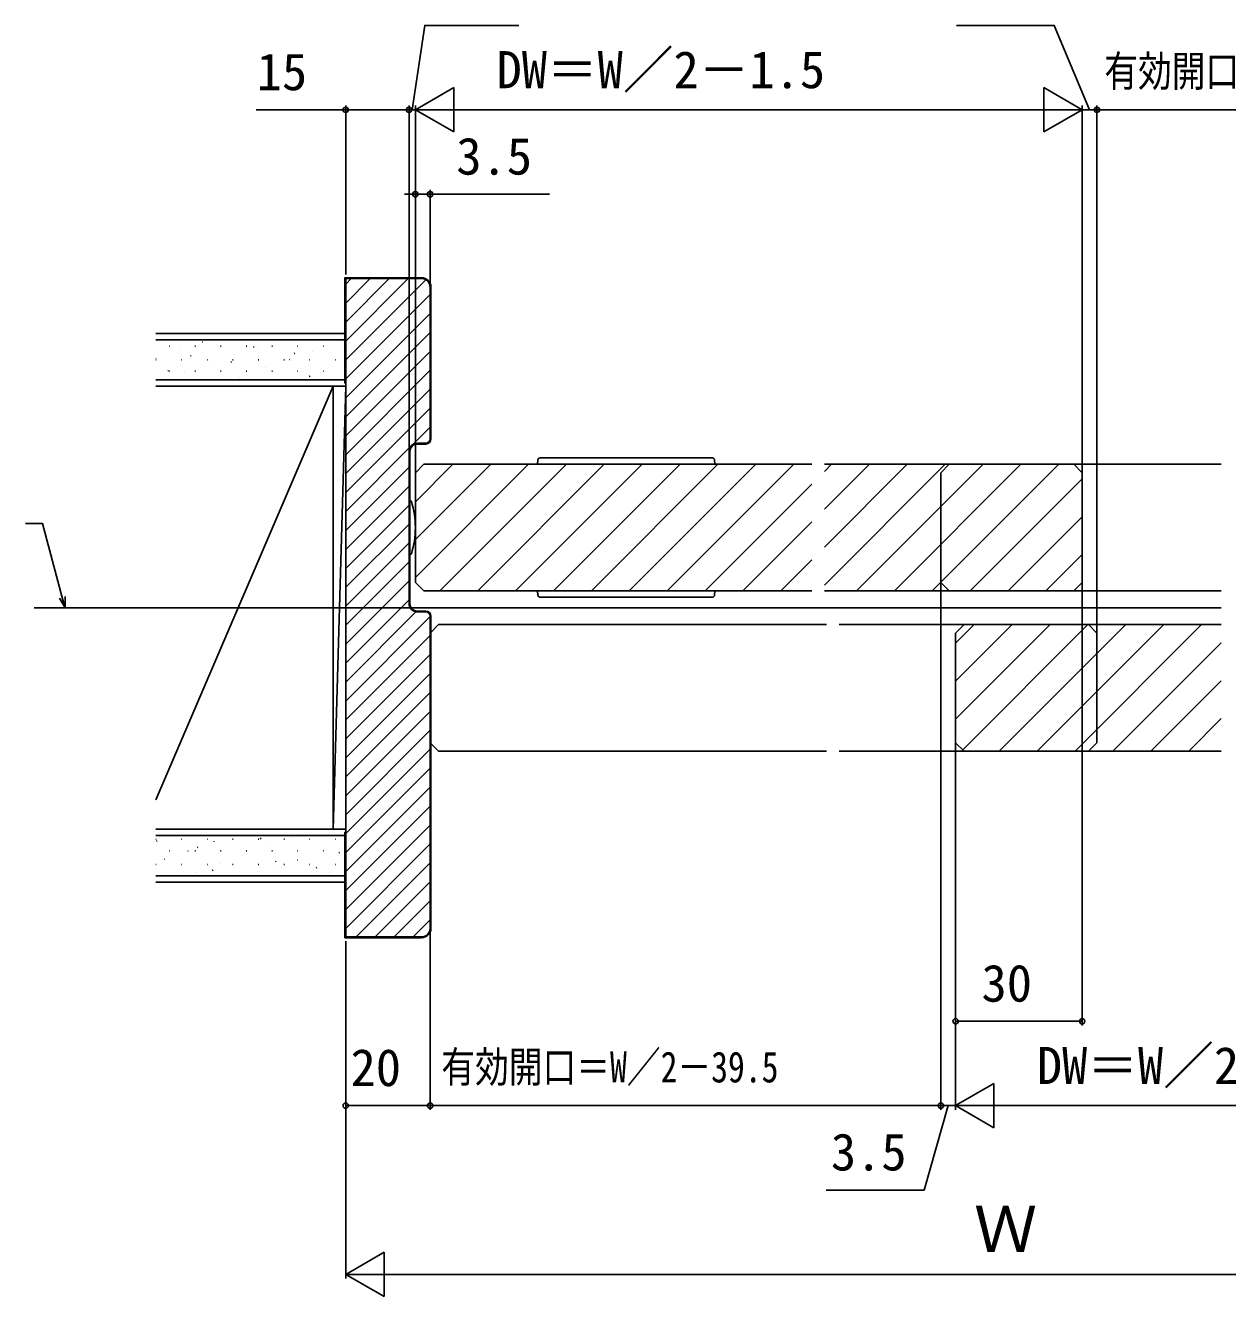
# Model space of a CAD drawing. Units: millimetres, scale not verified. Extents: x -525 to 525, y -783 to 779.
# Drawn here: x -55.8 to 229.2, y 155.8 to 457 of the extents above; entities that cross this region are included whole.
import ezdxf
from ezdxf.enums import TextEntityAlignment as Align

# ---------------------------------------------------------------- set-up
doc = ezdxf.new("R2010")
doc.units = ezdxf.units.MM
doc.header["$LTSCALE"] = 4
for name, color, linetype in [('0-5_YKK_12', 2, 'Continuous'), ('0-6_YKK_13', 4, 'Continuous'), ('0-8_YKK_D', 6, 'Continuous'), ('0-A_YSS_K', 3, 'Continuous'), ('0-B_YSS_KE', 3, 'Continuous')]:
    doc.layers.add(name, color=color, linetype=linetype)
doc.styles.add('ＭＳ ゴシック', font='')
doc.styles.get('ＭＳ ゴシック').set_extended_font_data('MS Gothic')

msp = doc.modelspace()

# ---------------------------------------------------------------- linework, layer by layer
at = {"layer": '0-5_YKK_12'}
for p, q in [((36.643, 351.031), (38.643, 353.031)), ((36.643, 344.148), (45.526, 353.031)), ((36.643, 335.167), (54.507, 353.031)), ((36.643, 326.187), (63.487, 353.031)), ((38.643, 353.031), (130.643, 353.031)), ((42.467, 323.031), (72.467, 353.031)), ((51.447, 323.031), (81.447, 353.031)), ((60.428, 323.031), (90.428, 353.031)), ((69.408, 323.031), (99.408, 353.031)), ((78.388, 323.031), (108.388, 353.031)), ((87.368, 323.031), (117.368, 353.031)), ((96.349, 323.031), (126.349, 353.031)), ((133.643, 353.031), (192.743, 353.031)), ((133.643, 351.345), (135.329, 353.031)), ((133.643, 342.365), (144.309, 353.031)), ((133.643, 333.385), (153.289, 353.031)), ((133.643, 324.404), (162.27, 353.031)), ((141.25, 323.031), (171.25, 353.031)), ((150.23, 323.031), (180.23, 353.031)), ((159.21, 323.031), (189.21, 353.031)), ((161.243, 351.031), (163.243, 353.031)), ((163.243, 353.031), (227.72, 353.031)), ((192.743, 353.031), (194.743, 351.031)), ((36.643, 351.031), (36.643, 325.031)), ((161.243, 351.031), (161.243, 325.031)), ((168.191, 323.031), (194.743, 349.583)), ((194.743, 351.031), (194.743, 325.031)), ((105.329, 323.031), (130.643, 348.345)), ((177.171, 323.031), (194.743, 340.603)), ((114.309, 323.031), (130.643, 339.365)), ((186.151, 323.031), (194.743, 331.623)), ((123.289, 323.031), (130.643, 330.385)), ((36.643, 325.031), (38.643, 323.031)), ((38.643, 323.031), (130.643, 323.031)), ((133.643, 323.031), (192.743, 323.031)), ((161.243, 325.031), (163.243, 323.031)), ((163.243, 323.031), (227.72, 323.031)), ((192.743, 323.031), (194.743, 325.031)), ((-53.702, 319.031), (227.72, 319.031)), ((40.143, 313.031), (42.143, 315.031)), ((42.143, 315.031), (134.143, 315.031)), ((137.143, 315.031), (196.243, 315.031)), ((164.743, 313.031), (166.743, 315.031)), ((164.743, 310.603), (169.171, 315.031)), ((164.743, 301.623), (178.151, 315.031)), ((164.743, 292.643), (187.131, 315.031)), ((166.427, 285.346), (196.112, 315.031)), ((166.743, 315.031), (227.72, 315.031)), ((175.092, 285.031), (205.092, 315.031)), ((184.072, 285.031), (214.072, 315.031)), ((193.052, 285.031), (223.052, 315.031)), ((196.243, 315.031), (198.243, 313.031)), ((40.143, 313.031), (40.143, 287.031)), ((164.743, 313.031), (164.743, 287.031)), ((198.243, 313.031), (198.243, 287.031)), ((202.033, 285.031), (227.72, 310.718)), ((211.013, 285.031), (227.72, 301.737)), ((219.993, 285.031), (227.72, 292.757)), ((40.143, 287.031), (42.143, 285.031)), ((164.743, 287.031), (166.743, 285.031)), ((196.243, 285.031), (198.243, 287.031)), ((42.143, 285.031), (134.143, 285.031)), ((137.143, 285.031), (196.243, 285.031)), ((166.743, 285.031), (227.72, 285.031))]:
    msp.add_line(p, q, dxfattribs=at)
at = {"layer": '0-6_YKK_13'}
for p, q in [((65.643, 353.031), (65.706, 354.061)), ((66.641, 353.031), (65.643, 353.031)), ((66.205, 354.531), (107.081, 354.531)), ((66.641, 353.031), (106.645, 353.031)), ((35.343, 344.431), (35.423, 344.431)), ((35.423, 331.631), (35.343, 331.631)), ((65.643, 323.031), (65.706, 322)), ((66.641, 323.031), (65.643, 323.031)), ((66.641, 323.031), (106.645, 323.031)), ((66.205, 321.531), (107.081, 321.531))]:
    msp.add_line(p, q, dxfattribs=at)
for points in [[(107.58, 354.061), (107.643, 353.031), (106.645, 353.031)], [(107.58, 322), (107.643, 323.031), (106.645, 323.031)]]:
    msp.add_lwpolyline(points, dxfattribs=at)
for centre, radius, start, end in [((66.205, 354.031), 0.5, 90, 176.5), ((107.081, 354.031), 0.5, 3.5, 90), ((35.423, 344.131), 0.3, 17.1558, 90), ((15.663, 338.031), 20.98, 342.8442, 17.1558), ((35.423, 331.931), 0.3, 270, 342.8442), ((66.205, 322.031), 0.5, 183.5, 270), ((107.081, 322.031), 0.5, 270, 356.5)]:
    msp.add_arc(centre, radius, start, end, dxfattribs=at)
at = {"layer": '0-8_YKK_D'}
for p, q in [((36.643, 437.031), (45.736, 442.281)), ((45.736, 431.781), (45.736, 442.281)), ((194.743, 437.031), (185.65, 442.281)), ((185.65, 442.281), (185.65, 431.781)), ((20.143, 398.031), (20.143, 438.031)), ((35.143, 437.031), (32.593, 437.031)), ((35.143, 357.031), (35.143, 438.031)), ((35.143, 357.031), (35.143, 438.031)), ((36.643, 437.031), (35.143, 437.031)), ((36.643, 437.031), (35.143, 437.031)), ((36.643, 351.031), (36.643, 438.031)), ((36.643, 351.031), (36.643, 438.031)), ((36.643, 437.031), (39.193, 437.031)), ((36.643, 437.031), (45.736, 431.781)), ((36.643, 437.031), (54.83, 437.031)), ((47.143, 437.031), (184.243, 437.031)), ((194.743, 437.031), (176.557, 437.031)), ((194.743, 437.031), (185.65, 431.781)), ((194.743, 437.031), (192.193, 437.031)), ((194.743, 351.031), (194.743, 438.031)), ((194.743, 351.031), (194.743, 438.031)), ((198.243, 437.031), (194.743, 437.031)), ((198.243, 437.031), (194.743, 437.031)), ((198.243, 313.031), (198.243, 438.031)), ((198.243, 313.031), (198.243, 438.031)), ((198.243, 437.031), (200.793, 437.031)), ((198.243, 437.031), (319.343, 437.031)), ((36.643, 417.031), (34.093, 417.031)), ((36.643, 351.031), (36.643, 418.031)), ((36.643, 417.031), (40.143, 417.031)), ((40.143, 396.031), (40.143, 418.031)), ((40.143, 417.031), (68.47, 417.031)), ((161.243, 325.031), (161.243, 200.031)), ((161.243, 325.031), (161.243, 200.031)), ((194.743, 325.031), (194.743, 220.031)), ((164.743, 287.031), (164.743, 200.031)), ((164.743, 287.031), (164.743, 200.031)), ((164.743, 287.031), (164.743, 220.031)), ((40.143, 242.031), (40.143, 200.031)), ((40.143, 242.031), (40.143, 200.031)), ((20.143, 240.031), (20.143, 200.031)), ((20.143, 240.031), (20.143, 160.031)), ((164.743, 221.031), (194.743, 221.031)), ((164.743, 201.031), (173.836, 206.281)), ((173.836, 195.781), (173.836, 206.281)), ((20.143, 201.031), (40.143, 201.031)), ((40.143, 201.031), (161.243, 201.031)), ((161.243, 201.031), (158.693, 201.031)), ((164.743, 201.031), (161.243, 201.031)), ((164.743, 201.031), (161.243, 201.031)), ((164.743, 201.031), (167.293, 201.031)), ((164.743, 201.031), (173.836, 195.781)), ((164.743, 201.031), (182.93, 201.031)), ((312.343, 201.031), (175.243, 201.031)), ((20.143, 161.031), (29.236, 166.281)), ((29.236, 155.781), (29.236, 166.281)), ((20.143, 161.031), (29.236, 155.781)), ((20.143, 161.031), (38.33, 161.031)), ((30.643, 161.031), (328.843, 161.031))]:
    msp.add_line(p, q, dxfattribs=at)
for points in [[(35.893, 437.031), (38.893, 457.031), (61.166, 457.031)], [(196.493, 437.031), (188.141, 457.031), (164.914, 457.031)], [(35.143, 437.031), (20.143, 437.031), (-1.134, 437.031)], [(-46.396, 319.031), (-47.056, 321.494), (-51.755, 339.031), (-55.805, 339.031)], [(-46.396, 321.671), (-46.396, 319.031), (-47.716, 321.317)], [(162.993, 201.031), (157.275, 181.031), (134.048, 181.031)]]:
    msp.add_lwpolyline(points, dxfattribs=at)
for centre in [(20.143, 437.031), (35.143, 437.031), (35.143, 437.031), (198.243, 437.031), (198.243, 437.031), (36.643, 417.031), (40.143, 417.031), (164.743, 221.031), (194.743, 221.031), (20.143, 201.031), (40.143, 201.031), (40.143, 201.031), (161.243, 201.031), (161.243, 201.031)]:
    msp.add_circle(centre, 0.637, dxfattribs=at)
at = {"layer": '0-A_YSS_K'}
for p, q in [((20.143, 395.707), (21.467, 397.031)), ((20.143, 391.217), (25.957, 397.031)), ((20.143, 386.727), (30.447, 397.031)), ((20.143, 382.236), (34.937, 397.031)), ((20.143, 377.746), (39.154, 396.757)), ((20.143, 373.256), (40.143, 393.256)), ((20.143, 368.766), (40.143, 388.766)), ((20.143, 364.276), (40.143, 384.276)), ((20.143, 382.531), (-24.857, 382.531)), ((-21.682, 381.04), (-21.582, 381.04)), ((-19.274, 379.998), (-19.255, 380.005)), ((-15.602, 381.04), (-15.502, 381.04)), ((-13.787, 381.941), (-13.769, 381.948)), ((-9.522, 381.04), (-9.422, 381.04)), ((-3.442, 381.04), (-3.342, 381.04)), ((-1.707, 380.755), (-1.54, 380.865)), ((-0.769, 380.869), (-0.75, 380.876)), ((2.638, 381.04), (2.738, 381.04)), ((8.718, 381.04), (8.818, 381.04)), ((12.25, 379.797), (12.268, 379.804)), ((14.798, 381.04), (14.898, 381.04)), ((18.49, 382.007), (18.509, 382.014)), ((20.143, 359.786), (40.143, 379.786)), ((-24.857, 377.81), (-24.812, 377.81)), ((-24.854, 378.022), (-24.835, 378.029)), ((-18.832, 377.81), (-18.732, 377.81)), ((-16.691, 378.673), (-16.524, 378.783)), ((-12.752, 377.81), (-12.652, 377.81)), ((-11.836, 376.95), (-11.817, 376.957)), ((-7.086, 377.195), (-6.919, 377.305)), ((-6.672, 377.81), (-6.572, 377.81)), ((-6.255, 378.926), (-6.236, 378.933)), ((-0.592, 377.81), (-0.492, 377.81)), ((5.488, 377.81), (5.588, 377.81)), ((6.763, 377.855), (6.782, 377.861)), ((7.898, 379.277), (8.065, 379.387)), ((11.568, 377.81), (11.668, 377.81)), ((17.648, 377.81), (17.748, 377.81)), ((19.782, 376.783), (19.801, 376.789)), ((-22.07, 375.113), (-21.903, 375.223)), ((-21.682, 375.06), (-21.582, 375.06)), ((-18.076, 374.74), (-18.057, 374.747)), ((-15.602, 375.06), (-15.502, 375.06)), ((-9.522, 375.06), (-9.422, 375.06)), ((-5.057, 373.669), (-5.038, 373.675)), ((-3.442, 375.06), (-3.342, 375.06)), ((1.183, 375.878), (1.202, 375.885)), ((2.638, 375.06), (2.738, 375.06)), ((8.718, 375.06), (8.818, 375.06)), ((11.508, 373.831), (11.675, 373.941)), ((14.201, 374.807), (14.22, 374.813)), ((14.798, 375.06), (14.898, 375.06)), ((20.143, 355.296), (40.143, 375.296)), ((-24.857, 373.031), (20.143, 373.031)), ((20.143, 371.531), (-24.857, 371.531)), ((-24.857, 273.531), (17.143, 371.531)), ((-14.857, 371.531), (15.143, 371.531)), ((20.143, 371.531), (20.143, 266.531)), ((20.143, 350.806), (40.143, 370.806)), ((20.143, 346.315), (40.143, 366.315)), ((35.964, 357.646), (40.143, 361.825)), ((20.143, 341.825), (35.528, 357.21)), ((20.143, 337.335), (35.143, 352.335)), ((20.143, 332.845), (35.143, 347.845)), ((20.143, 328.355), (35.143, 343.355)), ((20.143, 323.865), (35.143, 338.865)), ((20.143, 319.375), (35.143, 334.375)), ((20.143, 314.885), (35.143, 329.885)), ((20.143, 310.394), (35.143, 325.394)), ((20.143, 305.904), (35.143, 320.904)), ((20.143, 301.414), (36.791, 318.062)), ((20.143, 296.924), (40.143, 316.924)), ((20.143, 292.434), (40.143, 312.434)), ((20.143, 287.944), (40.143, 307.944)), ((20.143, 283.454), (40.143, 303.454)), ((20.143, 278.964), (40.143, 298.964)), ((20.143, 274.473), (40.143, 294.473)), ((20.143, 269.983), (40.143, 289.983)), ((20.143, 265.493), (40.143, 285.493)), ((20.143, 261.003), (40.143, 281.003)), ((20.143, 256.513), (40.143, 276.513)), ((20.143, 252.023), (40.143, 272.023)), ((20.143, 266.531), (-24.857, 266.531)), ((15.143, 266.531), (-14.857, 266.531)), ((20.143, 247.533), (40.143, 267.533)), ((-24.857, 265.031), (20.143, 265.031)), ((-24.857, 264.19), (-24.812, 264.19)), ((-24.703, 263.672), (-24.536, 263.782)), ((-24.087, 264.655), (-24.069, 264.662)), ((-18.832, 264.19), (-18.732, 264.19)), ((-15.097, 262.194), (-14.93, 262.304)), ((-12.752, 264.19), (-12.652, 264.19)), ((-11.069, 263.584), (-11.05, 263.59)), ((-6.672, 264.19), (-6.572, 264.19)), ((-0.592, 264.19), (-0.492, 264.19)), ((-0.113, 264.276), (0.053, 264.386)), ((1.95, 262.512), (1.968, 262.518)), ((5.488, 264.19), (5.588, 264.19)), ((7.53, 264.488), (7.549, 264.495)), ((11.568, 264.19), (11.668, 264.19)), ((17.648, 264.19), (17.748, 264.19)), ((20.143, 243.043), (40.143, 263.043)), ((-22.795, 259.431), (-22.777, 259.438)), ((-21.682, 261.44), (-21.582, 261.44)), ((-17.309, 261.374), (-17.29, 261.38)), ((-15.602, 261.44), (-15.502, 261.44)), ((-9.522, 261.44), (-9.422, 261.44)), ((-4.291, 260.302), (-4.272, 260.309)), ((-3.442, 261.44), (-3.342, 261.44)), ((2.638, 261.44), (2.738, 261.44)), ((8.718, 261.44), (8.818, 261.44)), ((8.728, 259.23), (8.747, 259.237)), ((14.798, 261.44), (14.898, 261.44)), ((14.968, 261.44), (14.987, 261.447)), ((18.48, 260.911), (18.647, 261.022)), ((-24.857, 258.21), (-24.812, 258.21)), ((-18.832, 258.21), (-18.732, 258.21)), ((-15.357, 256.383), (-15.339, 256.39)), ((-12.752, 258.21), (-12.652, 258.21)), ((-11.488, 256.747), (-11.321, 256.858)), ((-9.777, 258.359), (-9.758, 258.366)), ((-6.672, 258.21), (-6.572, 258.21)), ((-0.592, 258.21), (-0.492, 258.21)), ((3.242, 257.287), (3.26, 257.294)), ((3.496, 258.829), (3.663, 258.94)), ((5.488, 258.21), (5.588, 258.21)), ((11.568, 258.21), (11.668, 258.21)), ((13.102, 257.351), (13.268, 257.462)), ((16.26, 256.216), (16.279, 256.222)), ((17.648, 258.21), (17.748, 258.21)), ((22.622, 241.031), (40.143, 258.552)), ((20.143, 255.531), (-24.857, 255.531)), ((27.112, 241.031), (40.143, 254.062)), ((31.602, 241.031), (40.143, 249.572)), ((36.092, 241.031), (40.143, 245.082))]:
    msp.add_line(p, q, dxfattribs=at)
for points in [[(-24.857, 384.031), (20.143, 384.031), (20.143, 371.531)], [(17.143, 371.531), (17.143, 266.531), (20.143, 371.531)], [(-24.857, 254.031), (20.143, 254.031), (20.143, 266.531)]]:
    msp.add_lwpolyline(points, dxfattribs=at)
at = {"layer": '0-B_YSS_KE'}
for p, q in [((40.143, 359.031), (40.143, 395.031)), ((40.343, 359.031), (40.343, 395.031)), ((19.943, 372.231), (20.143, 372.231)), ((20.143, 372.031), (20.143, 372.231)), ((35.143, 320.031), (35.143, 356.031)), ((35.343, 320.031), (35.343, 356.031)), ((37.143, 358.031), (39.143, 358.031)), ((37.143, 357.831), (39.143, 357.831)), ((39.143, 318.231), (37.143, 318.231)), ((39.143, 318.031), (37.143, 318.031)), ((40.143, 243.031), (40.143, 317.031)), ((40.343, 243.031), (40.343, 317.031)), ((19.943, 265.831), (20.143, 265.831)), ((19.943, 240.831), (19.943, 265.831)), ((19.943, 240.831), (38.143, 240.831))]:
    msp.add_line(p, q, dxfattribs=at)
for points in [[(38.143, 397.231), (19.943, 397.231), (19.943, 372.231)], [(38.143, 397.031), (20.143, 397.031), (20.143, 372.031)], [(20.143, 372.031), (20.143, 266.031), (20.143, 241.031), (38.143, 241.031)]]:
    msp.add_lwpolyline(points, dxfattribs=at)
for centre, radius, start, end in [((38.143, 395.031), 2.2, 0.00001, 89.99999), ((38.143, 395.031), 2, 0.00001, 89.99999), ((39.143, 359.031), 1.2, 270.00001, 359.99999), ((39.143, 359.031), 1, 270.00001, 359.99999), ((37.143, 356.031), 2, 90.00001, 179.99999), ((37.143, 356.031), 1.8, 90.00001, 179.99999), ((37.143, 320.031), 2, 180.00001, 269.99999), ((37.143, 320.031), 1.8, 180.00001, 269.99999), ((39.143, 317.031), 1.2, 0.00001, 89.99999), ((39.143, 317.031), 1, 0.00001, 89.99999), ((38.143, 243.031), 2.2, 270.00001, 359.99999), ((38.143, 243.031), 2, 270.00001, 359.99999)]:
    msp.add_arc(centre, radius, start, end, dxfattribs=at)

# ---------------------------------------------------------------- texts
at = {"layer": '0-8_YKK_D', "style": 'ＭＳ ゴシック'}
for s, height, p in [('DW＝W／2－1.5', 8.798, (55.898, 439.508)), ('15', 8.798, (-0.975, 439.031)), ('3.5', 8.798, (46.357, 419.031)), ('30', 8.798, (170.88, 223.031)), ('20', 8.798, (21.28, 203.031)), ('DW＝W／2－1.5', 8.798, (183.998, 203.508)), ('3.5', 8.798, (135.161, 183.031)), ('Ｗ', 11, (169.09, 163.031))]:
    msp.add_text(s, height=height, dxfattribs=at).set_placement(p, align=Align.BOTTOM_LEFT)
at = {"layer": '0-8_YKK_D', "style": 'ＭＳ ゴシック', "width": 0.8}
for p in [(199.982, 440.338), (42.807, 204.338)]:
    msp.add_text('有効開口＝W／2－39.5', height=7.331, dxfattribs=at).set_placement(p, align=Align.BOTTOM_LEFT)

doc.saveas('drawing.dxf')
